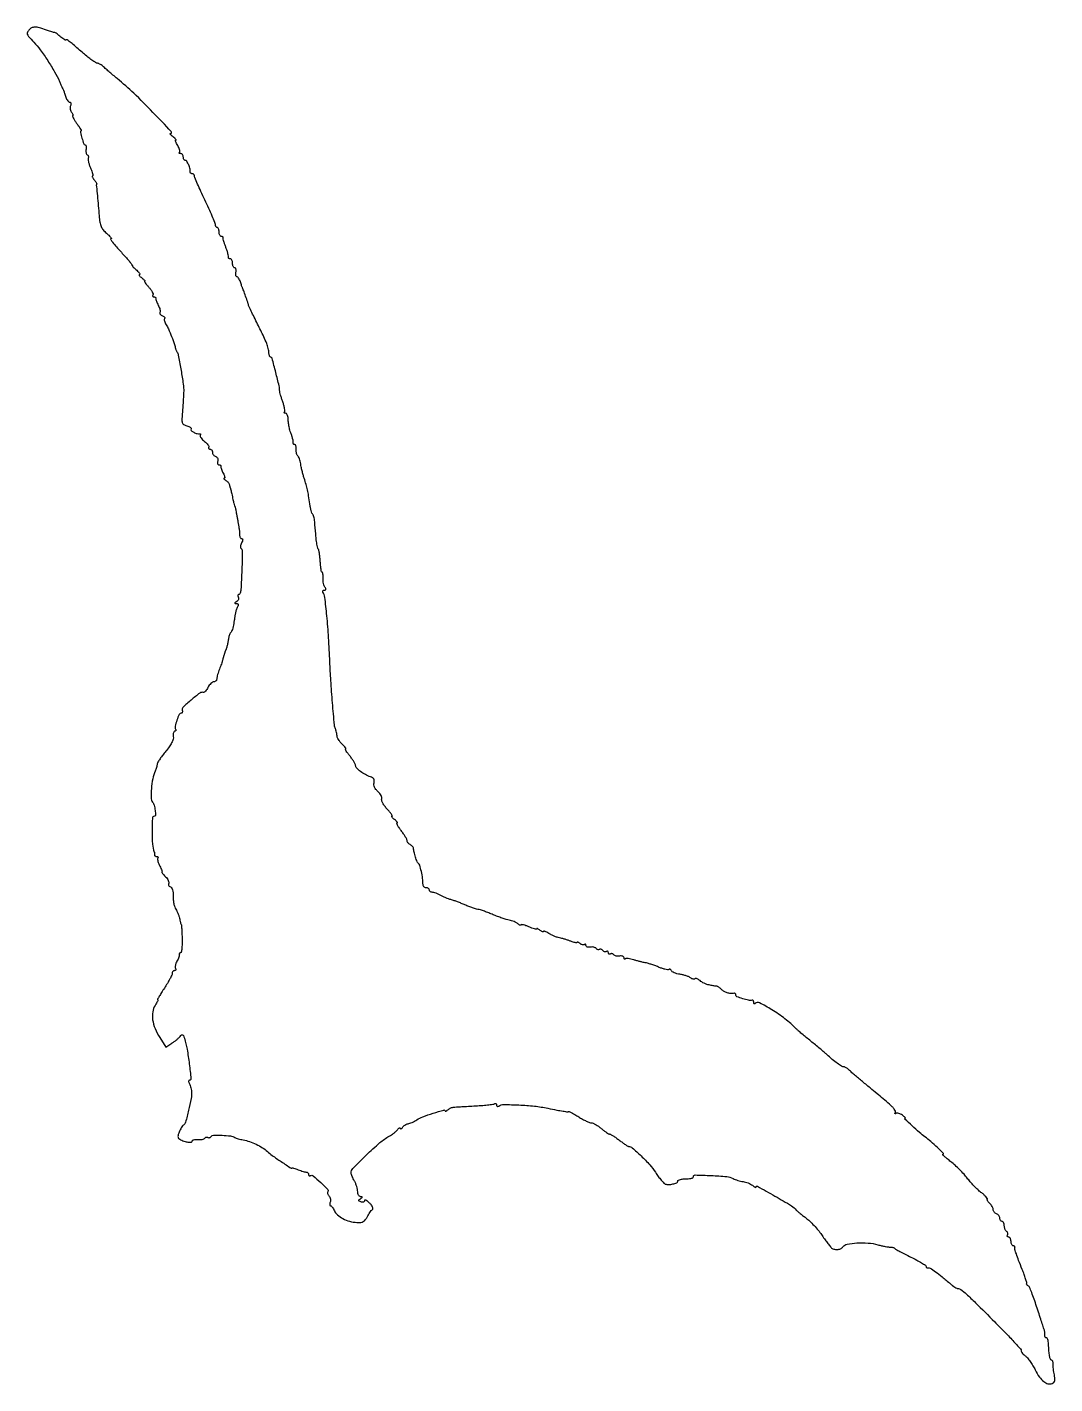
# Model space of a CAD drawing. Extents: x 0 to 460, y 0 to 607.
import ezdxf

# ---------------------------------------------------------------- set-up
doc = ezdxf.new("R2010")
doc.units = 0

msp = doc.modelspace()

# ---------------------------------------------------------------- linework, layer by layer
msp.add_lwpolyline([(1.228946, 605.510564, 0.04479), (0.322986, 604.249599, 0.218925), (0.235422, 603.397828, 0.099955), (0.819223, 602.39652, 0.006064), (3.169891, 599.818131, -0.029006), (6.076951, 596.319893, -0.014169), (9.386977, 591.553901, -0.014173), (12.461084, 586.543863, -0.025605), (14.644304, 582.254502, 0.000038), (15.302282, 580.779871, 0.000053), (15.893276, 579.45601, 0.000033), (16.390663, 578.34235, 0.000652), (16.544127, 578, -0.019613), (16.670035, 577.687937, -0.002343), (16.918032, 576.985937, -0.002791), (17.204358, 576.148144, -0.00229), (17.501153, 575.25, 0.037293), (17.854264, 574.38883, 0.047459), (18.309123, 573.660938, 0.055259), (18.791989, 573.156729, 0.175935), (19.22362, 573, -0.197093), (19.54828, 572.866852, -0.143735), (19.739689, 572.522143, -0.094873), (19.756622, 571.996334, -0.052403), (19.589736, 571.373252, 0.078337), (19.435369, 570.649199, 0.056022), (19.483651, 569.820968, 0.055741), (19.715529, 569.019189, 0.075099), (20.105192, 568.373252, -0.028326), (20.494867, 567.845579, -0.06593), (20.707257, 567.403393, -0.147501), (20.713807, 567.121361, -0.337261), (20.554351, 567, 0.518216), (20.420661, 566.810569, 0.030424), (20.746455, 566.045313, 0.02559), (21.338819, 564.997374, 0.01328), (22.178016, 563.75, -0.007587), (23.049194, 562.486394, -0.012265), (23.747189, 561.382662, -0.006), (24.29154, 560.447976, -0.323453), (24.270148, 560.254808, 0.24294), (24.048485, 559.419239, 0.015625), (24.688341, 556.898449, 0.014478), (25.480095, 554.416343, 0.318416), (26.067582, 554, -0.251072), (26.350343, 553.848461, -0.092707), (26.533047, 553.418677, -0.063676), (26.590685, 552.779247, -0.038261), (26.50405, 552.021028, 0.048474), (26.429055, 551.220263, 0.054109), (26.515373, 550.45003, 0.061476), (26.739494, 549.821474, 0.138861), (27.077779, 549.45193, -0.085053), (27.403795, 549.164099, -0.093516), (27.602422, 548.792907, -0.100409), (27.644022, 548.397033, -0.115035), (27.522951, 548.037136, 0.171718), (27.409237, 547.512519, 0.023675), (27.605612, 546.395383, 0.024895), (27.980276, 545.047532, 0.01872), (28.520059, 543.606234, -0.014142), (29.052655, 542.222821, -0.025568), (29.397438, 541.059331, -0.026231), (29.559288, 540.19215, -0.453446), (29.390975, 540, 0.427942), (29.261921, 539.864781, 0.093368), (29.345051, 539.514227, 0.046925), (29.644991, 538.981534, 0.021535), (30.127555, 538.346305, -0.018042), (30.6353, 537.687532, -0.027294), (31.023407, 537.076656, -0.025745), (31.274354, 536.570076, -0.264346), (31.25, 536.346305, 0.044338), (31.160177, 536.195317, 0.042126), (31.096575, 536.02829, 0.045079), (31.066317, 535.870564, 0.101511), (31.078765, 535.75, -0.052451), (31.184224, 535.230849, -0.000442), (31.573252, 531.135967, -0.001695), (31.972485, 526.733908, -0.001565), (32.353017, 522.210301, 0.021081), (32.702005, 519.386166, 0.059107), (33.257984, 517.475611, 0.071634), (34.173895, 515.962378, 0.043329), (35.640662, 514.461522, -0.012214), (36.686257, 513.516897, -0.025734), (37.439757, 512.724439, -0.039779), (37.843915, 512.169226, -0.585541), (37.75, 512.001221, 0.575254), (37.548664, 511.653717, 0.035869), (38.369147, 510.429999, 0.017111), (40.144665, 508.307276, 0.003097), (43.6, 504.5, -0.006688), (44.902832, 503.043584, -0.009922), (46.00125, 501.730393, -0.005507), (46.885553, 500.604333, -0.165153), (47, 500.267295, 0.169531), (47.104774, 499.967164, 0.014868), (47.632447, 499.342555, 0.018166), (48.328313, 498.621367, 0.013123), (49.15301, 497.867295, -0.020341), (49.918066, 497.147211, -0.048255), (50.408314, 496.539176, -0.115143), (50.553557, 496.144768, -0.440338), (50.40301, 495.968197, 0.389211), (50.249381, 495.816962, 0.165563), (50.335466, 495.514453, 0.057568), (50.756005, 495.035356, 0.021961), (51.44113, 494.468197, -0.014958), (52.142746, 493.903752, -0.034903), (52.623059, 493.431283, -0.078218), (52.819535, 493.123219, -0.540607), (52.738879, 493, 0.559077), (52.639426, 492.838234, 0.032517), (52.999336, 492.228669, 0.024859), (53.640162, 491.382334, 0.012406), (54.529013, 490.374193, -0.02596), (55.421629, 489.304716, -0.036953), (56.088976, 488.262923, -0.040822), (56.478115, 487.377897, -0.225254), (56.422247, 486.874193, 0.09856), (56.297878, 486.540837, 0.175816), (56.35176, 486.256794, 0.169666), (56.577941, 486.066624, 0.090998), (56.940983, 486, -0.071729), (57.329926, 485.943915, -0.110082), (57.626506, 485.779688, -0.137341), (57.78415, 485.535267, -0.144977), (57.787548, 485.25, 0.129852), (57.779965, 484.823486, 0.023241), (58.007246, 484.053304, 0.023723), (58.367476, 483.153668, 0.019467), (58.833792, 482.229333, -0.031982), (59.275779, 481.295876, -0.038464), (59.563974, 480.368776, -0.042202), (59.676237, 479.572974, -0.153531), (59.551988, 479.084118, 0.180545), (59.475911, 478.70162, 0.117937), (59.651241, 478.281898, 0.087178), (60.062226, 477.886245, 0.056578), (60.648872, 477.581246, -0.046665), (61.229742, 477.293693, -0.089552), (61.615325, 476.947544, -0.146119), (61.748959, 476.60344, -0.219853), (61.639621, 476.306287, 0.206557), (61.483972, 475.914336, 0.055995), (61.58005, 475.238652, 0.046883), (61.874658, 474.423526, 0.033978), (62.344868, 473.579826, -0.042407), (63.344013, 471.713861, -0.008713), (64.763257, 468.255462, -0.007884), (66.065227, 464.75648, -0.056323), (66.472665, 463, 0.060713), (66.534781, 462.742476, 0.016354), (66.695127, 462.353125, 0.016312), (66.907785, 461.919539, 0.01623), (67.148592, 461.5, -0.091651), (67.72592, 460.014756, -0.003131), (68.85958, 453.843725, -0.005868), (69.844766, 447.878673, -0.02922), (70.16167, 444.5, -0.019643), (70.156805, 443.336922, -0.003282), (70.045135, 441.106568, -0.003592), (69.877712, 438.484876, -0.003178), (69.666343, 435.756403, 0.006144), (69.359537, 431.465574, 0.077385), (69.513676, 429.854224, 0.194594), (70.151966, 428.986499, 0.076723), (71.543486, 428.39973, -0.033611), (72.444892, 428.107899, -0.060479), (73.12548, 427.73511, -0.094432), (73.49558, 427.346161, -0.289136), (73.498833, 426.998111, 0.353704), (73.585332, 426.317246, 0.064095), (74.686349, 425.50351, 0.057288), (76.133032, 424.902055, 0.125307), (77.32433, 424.866018, -0.113878), (77.593322, 424.863946, -0.249181), (77.743331, 424.731607, -0.171543), (77.748233, 424.48287, -0.058441), (77.593148, 424.150717, 0.232846), (77.547701, 423.67893, 0.060127), (77.912076, 422.981782, 0.048393), (78.572185, 422.195576, 0.032895), (79.458938, 421.43356, -0.029505), (80.350068, 420.678218, -0.044233), (81.02236, 419.912133, -0.053704), (81.410688, 419.241036, -0.24759), (81.381102, 418.80762, 0.109693), (81.274014, 418.500062, 0.182675), (81.339674, 418.237238, 0.160619), (81.573811, 418.060683, 0.082079), (81.940983, 418, -0.130616), (82.344841, 417.892668, -0.100652), (82.688914, 417.590803, -0.088446), (82.920332, 417.139243, -0.074425), (83, 416.606989, 0.095352), (83.110674, 416.031924, 0.066847), (83.435673, 415.455991, 0.064537), (83.916159, 414.966532, 0.074977), (84.483141, 414.644843, -0.098155), (85.017956, 414.307982, -0.103401), (85.372044, 413.798055, -0.101431), (85.496386, 413.180573, -0.090987), (85.376152, 412.537854, 0.063201), (85.232034, 411.949373, 0.109982), (85.284551, 411.451745, 0.151401), (85.520453, 411.124605, 0.162797), (85.893011, 411, -0.068242), (86.300479, 410.944127, -0.1067), (86.612414, 410.779688, -0.136909), (86.780022, 410.535188, -0.152375), (86.787548, 410.25, 0.129349), (86.779558, 409.824348, 0.023446), (87.003997, 409.059375, 0.023872), (87.360656, 408.166421, 0.019642), (87.822732, 407.25, -0.025657), (88.245688, 406.385462, -0.050621), (88.473227, 405.656439, -0.085757), (88.488132, 405.164396, -0.368001), (88.285184, 404.984687, 0.309819), (88.143883, 404.88373, 0.2521), (88.171273, 404.695335, 0.069788), (88.47413, 404.387737, 0.022527), (89, 404.021162, -0.041023), (89.583175, 403.581755, -0.039269), (90.096094, 403.047022, -0.041895), (90.471316, 402.501306, -0.099975), (90.625, 402.036475, 0.014679), (90.687479, 401.621329, 0.017055), (90.771829, 401.231027, 0.016234), (90.864484, 400.908093, 0.090541), (90.94931, 400.75, -0.101381), (91.047299, 400.557565, -0.004611), (91.238198, 399.839063, -0.007542), (91.445201, 398.975946, -0.005317), (91.652877, 398, 0.002357), (92.182941, 395.434502, 0.008229), (92.559915, 393.786791, 0.004564), (92.860349, 392.612646, 0.34006), (93.006822, 392.5, -0.337448), (93.080605, 392.443805, -0.005565), (93.220731, 391.9125, -0.011841), (93.367205, 391.266763, -0.007274), (93.510561, 390.5, 0.001966), (93.687648, 389.493813, 0.000702), (93.948005, 388.059375, 0.000697), (94.238015, 386.486619, 0.000823), (94.516816, 385, -0.008683), (94.768368, 383.531648, -0.007988), (94.976548, 382.014062, -0.008008), (95.118844, 380.655204, -0.026006), (95.151737, 379.75, 0.053701), (95.213251, 379.080481, 0.074256), (95.418187, 378.514063, 0.09482), (95.728216, 378.134164, 0.1761), (96.097333, 378, -0.22632), (96.414498, 377.848688, -0.180405), (96.536427, 377.485074, -0.085572), (96.410987, 376.879209, -0.029136), (96.032479, 376.060688, 0.041561), (95.695231, 375.281172, 0.05895), (95.539742, 374.542554, 0.075353), (95.575644, 373.951806, 0.204299), (95.812536, 373.615859, -0.251586), (96.264497, 372.834269, -0.008987), (96.312378, 369.251601, -0.010455), (96.176935, 363.945517, -0.002584), (95.727861, 355.25, -0.036139), (95.616082, 354.388388, -0.053071), (95.385223, 353.660937, -0.067706), (95.079639, 353.160891, -0.225468), (94.740983, 353, 0.168044), (94.472901, 352.907283, 0.190106), (94.336147, 352.673408, 0.121212), (94.367776, 352.314348, 0.056176), (94.569098, 351.888197, -0.123544), (94.725209, 351.397018, -0.099558), (94.649564, 350.846576, -0.089711), (94.35273, 350.320824, -0.078477), (93.878115, 349.903509, 0.01289), (93.183862, 349.438278, 0.22283), (93.052618, 349.206988, 0.40349), (93.177769, 349.055162, 0.025679), (93.809017, 349.015313, -0.093336), (94.281806, 348.920542, -0.195807), (94.546153, 348.663862, -0.172446), (94.574672, 348.267656, -0.071094), (94.356357, 347.767581, 0.031659), (94.045962, 347.186038, 0.018216), (93.743509, 346.451396, 0.01815), (93.492479, 345.688341, 0.028768), (93.339655, 345.017581, 0.001285), (93.206166, 344.210538, 0.00035), (92.999382, 342.934471, 0.000354), (92.766848, 341.486602, 0.000368), (92.539398, 340.057214, -0.017216), (92.275922, 338.698178, -0.021646), (91.934872, 337.462065, -0.020429), (91.569111, 336.470369, -0.134746), (91.247083, 336.057214, 0.104873), (90.94051, 335.708357, 0.032684), (90.637745, 335.076182, 0.031057), (90.383351, 334.30648, 0.029739), (90.221838, 333.5, -0.012722), (89.951048, 331.859979, -0.012082), (89.593159, 330.207172, -0.008819), (89.217608, 328.766729, -0.101784), (88.951511, 328.25, 0.070301), (88.858502, 328.094147, 0.012763), (88.735756, 327.779688, 0.01352), (88.610496, 327.40118, 0.011893), (88.5, 327, -0.006996), (88.384062, 326.562364, -0.004927), (88.241976, 326.073438, -0.004972), (88.096761, 325.608305, -0.010401), (87.972686, 325.25, 0.015542), (87.85269, 324.891602, 0.007529), (87.720505, 324.426562, 0.007459), (87.59724, 323.937633, 0.010649), (87.503618, 323.5, -0.031377), (87.360381, 322.944115, -0.006162), (87.028637, 321.966814, -0.006514), (86.612528, 320.835997, -0.006001), (86.155933, 319.6849, 0.015861), (85.713454, 318.501852, 0.015158), (85.339555, 317.275234, 0.015289), (85.075722, 316.173208, 0.051147), (85, 315.4349, -0.091622), (84.898772, 314.88712, -0.09589), (84.609013, 314.421502, -0.099481), (84.176808, 314.109918, -0.106985), (83.66898, 314, 0.138977), (83.065967, 313.829089, 0.04892), (82.343436, 313.279666, 0.043965), (81.626057, 312.486119, 0.038959), (81.025581, 311.547799, -0.027073), (80.464483, 310.623377, -0.03863), (79.863411, 309.875329, -0.043511), (79.305914, 309.376693, -0.22625), (78.912169, 309.297799, 0.228008), (77.312579, 308.971726, 0.014528), (73.487518, 305.888024, 0.013316), (69.825735, 302.583323, 0.29421), (69.502687, 301.25, -0.062335), (69.604664, 300.771689, -0.105724), (69.553789, 300.367188, -0.145176), (69.362091, 300.100994, -0.166088), (69.06644, 300, 0.290157), (68.177655, 299.43681, 0.02597), (67.128, 296.877853, 0.028025), (66.353562, 294.197741, 0.197207), (66.570993, 292.885131, -0.080801), (66.710967, 292.546845, -0.159148), (66.686649, 292.260007, -0.183587), (66.504402, 292.069543, -0.111537), (66.19653, 292, 0.247614), (65.863437, 291.824269, 0.081744), (65.621825, 291.306689, 0.058927), (65.501935, 290.54393, 0.036897), (65.534112, 289.639791, -0.099958), (65.419043, 288.363572, -0.045022), (64.793842, 286.794438, -0.036834), (63.714508, 285.005114, -0.022111), (62.19133, 283.045047, 0.013113), (60.796304, 281.315044, 0.015867), (59.58356, 279.618674, 0.014548), (58.658729, 278.143007, 0.096552), (58.371754, 277.327166, -0.023528), (58.237497, 276.63937, -0.011963), (58.007711, 275.788428, -0.011858), (57.728268, 274.920207, -0.017365), (57.438178, 274.171909, 0.050629), (56.346314, 270.684051, 0.028834), (55.709171, 266.307294, 0.025002), (55.557932, 262.211956, 0.163577), (56.229383, 260.297752, -0.097365), (56.953608, 258.863243, -0.034929), (57.41858, 256.610903, -0.030997), (57.570457, 254.498547, -0.417087), (57.076772, 254, 0.399659), (56.159309, 253.127253, 0.011943), (56.008543, 247.343889, 0.020027), (56.227661, 241.560432, 0.073588), (57.04191, 238, -0.053202), (57.108451, 237.755226, -0.024504), (57.144795, 237.426562, -0.02394), (57.149473, 237.0738, -0.030507), (57.118421, 236.75, 0.145617), (57.15651, 236.464438, 0.11953), (57.345872, 236.220313, 0.098132), (57.663103, 236.056168, 0.070581), (58.059017, 236, -0.083929), (58.425327, 235.938075, -0.162667), (58.65777, 235.758626, -0.181316), (58.720955, 235.491313, -0.107145), (58.610195, 235.1783, 0.167523), (58.500688, 234.692274, 0.034119), (58.659705, 233.811223, 0.03247), (58.997127, 232.763959, 0.025498), (59.491875, 231.6783, -0.012204), (59.993544, 230.650737, -0.022329), (60.343768, 229.786751, -0.021355), (60.544131, 229.133862, -0.491053), (60.440697, 229, 0.59477), (60.380136, 228.888526, 0.022303), (60.727669, 228.401786, 0.020012), (61.285884, 227.745306, 0.010176), (62.036475, 226.963525, -0.036305), (62.772, 226.112659, -0.048677), (63.298527, 225.240155, -0.058079), (63.561497, 224.471563, -0.194189), (63.473092, 223.956463, 0.131496), (63.349821, 223.546491, 0.124086), (63.443604, 223.119731, 0.107012), (63.747735, 222.740888, 0.078847), (64.215058, 222.470969, -0.167955), (64.761755, 222.011228, -0.064298), (65.163648, 221.087463, -0.049492), (65.401651, 219.801736, -0.028605), (65.44406, 218.228032, 0.031918), (65.496989, 216.651513, 0.026781), (65.748499, 214.997722, 0.02763), (66.14429, 213.508239, 0.064205), (66.638878, 212.46634, -0.031304), (67.172801, 211.509232, -0.01836), (67.6953, 210.30558, -0.018319), (68.131087, 209.058575, -0.029544), (68.398949, 207.96634, 0.008199), (68.588471, 207.020827, 0.013278), (68.784001, 206.224487, 0.00695), (68.971184, 205.576528, 0.330189), (69.074435, 205.5, -0.395252), (69.167329, 205.412971, -0.001242), (69.277101, 203.664062, -0.005563), (69.37619, 201.646519, -0.003342), (69.451137, 199.25, -0.012049), (69.452293, 196.853729, -0.019956), (69.323948, 194.835938, -0.014917), (69.113199, 193.263842, -0.367212), (68.802392, 193, 0.098553), (68.512679, 192.942336, 0.128537), (68.29811, 192.779687, 0.131389), (68.193541, 192.535917, 0.105383), (68.212452, 192.25, -0.129852), (68.220035, 191.823486, -0.023241), (67.992754, 191.053304, -0.023723), (67.632524, 190.153668, -0.019467), (67.166208, 189.229333, 0.035728), (66.729157, 188.288155, 0.041248), (66.455049, 187.337996, 0.045627), (66.366119, 186.511774, 0.143372), (66.512773, 185.979333, -0.084852), (66.664049, 185.605238, -0.163654), (66.629152, 185.287679, -0.180623), (66.415311, 185.076338, -0.105925), (66.059017, 185, 0.119434), (65.655095, 184.90212, 0.100673), (65.311086, 184.626114, 0.092133), (65.080068, 184.213326, 0.081801), (65, 183.727196, -0.111148), (64.829201, 182.968348, -0.011072), (63.988761, 181.29279, -0.013501), (62.875872, 179.322036, -0.01033), (61.557483, 177.227196, 0.005833), (60.270214, 175.222041, 0.010338), (59.262967, 173.535489, 0.005101), (58.491926, 172.14892, 0.568616), (58.580536, 172, -0.518966), (58.674825, 171.866062, -0.023953), (58.424102, 171.259425, -0.022897), (57.995002, 170.446356, -0.012164), (57.394215, 169.478895, 0.109105), (56.307663, 166.615599, 0.071814), (56.300748, 163.078326, 0.06117), (57.364299, 159.137723, 0.044353), (59.442788, 155.090629), (62.120466, 150.848913), (64.810233, 152.543099, 0.016065), (65.922691, 153.294763, 0.013895), (67.041019, 154.152234, 0.01411), (68.01115, 154.986325, 0.039059), (68.627277, 155.641938, -0.045061), (69.25067, 156.289553, -0.297473), (69.674793, 156.347643, -0.188796), (70.039546, 155.960355, -0.020127), (70.462119, 154.773296, -0.030764), (71.668841, 149.847288, -0.014032), (72.66383, 143.29355, -0.005589), (73.402373, 136.693121, -0.443891), (72.775475, 136, 0.187175), (72.503263, 135.894398, 0.187046), (72.373386, 135.632812, 0.111544), (72.426602, 135.229362, 0.051101), (72.661377, 134.75, -0.054526), (72.975275, 134.097848, -0.020805), (73.271735, 133.132812, -0.020311), (73.509391, 132.048831, -0.023462), (73.644697, 131, -0.065062), (73.492024, 127.858357, -0.014577), (72.384197, 122.600274, -0.009216), (71.00478, 117.313698, -0.188059), (70.029013, 116.017931, 0.097234), (69.615792, 115.634952, 0.022998), (69.095285, 114.846553, 0.022816), (68.570984, 113.868083, 0.020743), (68.119659, 112.814726, 0.025904), (67.665677, 111.404883, 0.115606), (67.640194, 110.542333, 0.168782), (67.999492, 109.936171, 0.073018), (68.807098, 109.434847, 0.026957), (70.794966, 108.695984, 0.050744), (72.471321, 108.355191, 0.080874), (73.607138, 108.425971, 0.35013), (74, 108.918218, -0.262578), (74.184241, 109.244861, -0.075048), (74.741519, 109.476449, -0.054604), (75.557146, 109.587185, -0.033808), (76.524321, 109.546787, 0.03424), (77.530581, 109.505627, 0.04174), (78.467151, 109.610017, 0.046724), (79.212199, 109.830574, 0.160361), (79.593419, 110.151155, -0.096757), (79.867065, 110.446971, -0.097379), (80.231323, 110.617234, -0.098463), (80.629497, 110.635886, -0.101368), (81, 110.5, 0.106489), (81.372588, 110.367616, 0.099404), (81.776553, 110.395509, 0.096027), (82.149631, 110.579684, 0.092056), (82.433392, 110.892226, -0.254006), (83.484551, 111.493705, -0.014898), (87.297167, 111.464913, -0.020182), (91.074776, 111.17079, -0.109311), (93.00441, 110.497274, 0.052685), (93.577878, 110.221458, 0.014408), (94.533813, 109.910795, 0.014401), (95.644545, 109.619356, 0.014547), (96.766496, 109.393434, -0.039995), (99.612732, 108.667999, -0.029829), (102.611539, 107.438308, -0.030157), (105.393206, 105.885703, -0.045755), (107.578545, 104.18676, 0.034286), (109.70251, 102.456062, 0.006702), (113.770924, 99.662079, 0.001986), (118.195357, 96.73541, 0.596453), (118.5, 96.899936, -0.493065), (118.583966, 96.964383, -0.006264), (119.326936, 96.755503, -0.01217), (120.235393, 96.463563, -0.007012), (121.3151, 96.070299, 0.010015), (122.461423, 95.66055, 0.011311), (123.577891, 95.3144, 0.010605), (124.537183, 95.062479, 0.058969), (125.0651, 95, -0.112513), (125.421738, 94.918718, -0.100182), (125.725373, 94.688914, -0.094284), (125.929086, 94.345354, -0.08702), (126, 93.940983, 0.090303), (126.066165, 93.577622, 0.169034), (126.255304, 93.350839, 0.176372), (126.53773, 93.296052, 0.099332), (126.86912, 93.419111, -0.323218), (128.051465, 93.334235, -0.01346), (131.406358, 90.369014, -0.013352), (134.578289, 87.247164, -0.408734), (134.568807, 86.235473, 0.19569), (134.43869, 85.926775, 0.074579), (134.503407, 85.455534, 0.059161), (134.738855, 84.904106, 0.042774), (135.120552, 84.354744, -0.072462), (135.499449, 83.734038, -0.05543), (135.729167, 82.971578, -0.056181), (135.783698, 82.189858, -0.081129), (135.64326, 81.512735, 0.040836), (135.473505, 80.932847, 0.075805), (135.448163, 80.444366, 0.123463), (135.563733, 80.12295, 0.250008), (135.794256, 80, -0.195211), (136.13909, 79.860035, -0.036617), (136.600838, 79.340365, -0.034312), (137.08136, 78.614316, -0.025478), (137.512872, 77.754434, 0.111342), (138.900697, 75.874529, 0.058607), (141.315428, 74.236625, 0.053263), (144.350671, 73.05061, 0.051406), (147.604638, 72.514265, 0.037651), (149.293067, 72.538965, 0.098746), (150.450209, 72.880178, 0.106002), (151.339384, 73.621277, 0.047491), (152.1646, 74.909149, -0.017299), (152.748183, 75.953591, -0.017574), (153.399693, 76.94958, -0.017648), (154.025715, 77.773563, -0.066208), (154.498406, 78.217079, 0.234379), (154.740953, 78.672897, 0.106958), (154.613948, 79.353277, 0.066075), (154.1094, 80.215179, 0.030683), (153.25, 81.189301, 0.024946), (152.384853, 81.973974, 0.061312), (151.660937, 82.432188, 0.153015), (151.204919, 82.495596, 0.366526), (151, 82.253607, -0.147703), (150.875093, 81.839999, -0.159198), (150.545088, 81.579368, -0.117498), (150.035352, 81.51852, -0.062906), (149.416154, 81.670548, -0.027745), (148.631939, 82.02253, -0.234956), (148.410219, 82.325417, -0.265879), (148.531281, 82.657711, -0.034191), (149.166154, 83.123851, 0.015488), (149.799417, 83.553331, 0.214916), (149.933573, 83.787377, 0.401179), (149.812669, 83.941261, 0.032399), (149.25, 83.984687, -0.172306), (148.770134, 84.161764, -0.090216), (148.356778, 84.656439, -0.071832), (148.0707, 85.388107, -0.05344), (147.964565, 86.25, 0.047186), (147.849538, 87.290998, 0.023687), (147.519732, 88.573437, 0.023286), (147.04989, 89.878189, 0.031787), (146.5, 91, -0.015453), (145.950331, 92.034479, -0.016672), (145.480268, 93.075409, -0.0164), (145.137603, 93.991244, -0.073041), (145.035435, 94.554583, -0.203446), (145.847819, 96.662679, -0.008153), (151.78197, 102.59509, -0.014281), (157.860153, 108.149328, -0.055613), (162.056462, 111.024581, 0.025331), (163.081269, 111.639233, 0.019261), (164.140056, 112.410273, 0.01961), (165.078751, 113.212475, 0.042437), (165.718197, 113.913343, -0.030405), (166.190563, 114.456753, -0.090317), (166.592388, 114.740169, -0.251869), (166.851024, 114.724807, -0.24761), (166.983509, 114.5, 0.173118), (167.084031, 114.255398, 0.326411), (167.282546, 114.213703, 0.114769), (167.583033, 114.443335, 0.031389), (167.935345, 114.929626, -0.062955), (168.401519, 115.494503, -0.043311), (169.053743, 116.009666, -0.043473), (169.780997, 116.40232, -0.065706), (170.472202, 116.598799, 0.048742), (171.256354, 116.793302, 0.019089), (172.293282, 117.205921, 0.01868), (173.388832, 117.740878, 0.022113), (174.379686, 118.32921, -0.054682), (177.04473, 119.685592, -0.01375), (181.654653, 121.285397, -0.006383), (186.451208, 122.736448, -0.499127), (187, 122.323655, 0.372926), (187.108172, 122.198794, 0.126123), (187.367187, 122.226859, 0.057987), (187.769738, 122.433723, 0.025552), (188.25, 122.792518, -0.022759), (188.783631, 123.195846, -0.022575), (189.353125, 123.550167, -0.023123), (189.878126, 123.813675, -0.076661), (190.25, 123.914963, 0.000477), (190.555471, 123.949893, 0.000515), (190.853125, 123.984528, 0.000485), (191.1084, 124.014748, 0.002485), (191.25, 124.032365, -0.0175), (191.448154, 124.050996, -0.000059), (193.879909, 124.19374, -0.000325), (196.632162, 124.353177, -0.000204), (199.85182, 124.536276, 0.005595), (203.116774, 124.757289, 0.00794), (206.014133, 125.032368, 0.004885), (208.432233, 125.324694, 0.106272), (209.10182, 125.562928, -0.102223), (209.444169, 125.687832, -0.178343), (209.736159, 125.626549, -0.166668), (209.931892, 125.384823, -0.087811), (210, 125, 0.104013), (210.079294, 124.62295, 0.179479), (210.299649, 124.395582, 0.165208), (210.630496, 124.356217, 0.086349), (211.020082, 124.512412, -0.140011), (213.335474, 125.166597, -0.010461), (219.952333, 125.009249, -0.01556), (227.012584, 124.472958, -0.024699), (233, 123.529318, 0.003094), (236.993112, 122.72188, 0.008941), (239.771609, 122.229335, 0.0054), (241.829841, 121.92507, 0.238212), (242.229832, 122.062855, -0.327747), (242.455116, 122.100605, -0.005306), (243.663238, 121.474682, -0.011516), (245.088945, 120.674087, -0.007101), (246.730128, 119.670363, 0.014086), (248.455484, 118.647997, 0.016708), (250.14158, 117.784419, 0.015656), (251.59815, 117.153742, 0.094607), (252.403403, 117, -0.104622), (253.149441, 116.842169, -0.02459), (254.29538, 116.265625, -0.024277), (255.574262, 115.456947, -0.02178), (256.817631, 114.5, 0.011689), (258.011105, 113.542502, 0.015643), (259.139575, 112.734375, 0.012798), (260.105016, 112.122903, 0.13557), (260.549965, 112, -0.131678), (261.012219, 111.876114, -0.009732), (262.143452, 111.193146, -0.012995), (263.473333, 110.305381, -0.009477), (264.905609, 109.253263, 0.006185), (266.319127, 108.200529, 0.00905), (267.591023, 107.312203, 0.005132), (268.676822, 106.598792, 0.141693), (269, 106.502518, -0.179814), (270.694035, 105.857437, -0.01149), (274.665598, 102.211721, -0.017809), (278.522294, 98.230849, -0.040879), (281.053726, 94.916275, 0.014052), (282.317327, 93.063792, 0.017413), (283.59965, 91.416795, 0.015879), (284.753066, 90.123065, 0.111587), (285.450766, 89.657266, 0.1036), (286.901905, 89.423166, 0.045619), (288.837374, 89.691366, 0.044006), (290.537614, 90.248823, 0.300051), (291, 90.949965, -0.28837), (291.288537, 91.408652, -0.059227), (292.23589, 91.732581, -0.035316), (293.814443, 91.955921, -0.010489), (296.25, 92.075292, 0.046064), (296.919785, 92.156094, 0.06487), (297.485937, 92.357434, 0.083552), (297.868744, 92.641236, 0.193908), (298, 92.96696, -0.42122), (298.765615, 93.714519, -0.005742), (305.986443, 93.459173, -0.010749), (312.903299, 92.985809, -0.100731), (315.747362, 92.135208, 0.032112), (316.66121, 91.719196, 0.016713), (317.846702, 91.313704, 0.016551), (319.096205, 90.977229, 0.02421), (320.216473, 90.771595, -0.036215), (321.315448, 90.542494, -0.026201), (322.499243, 90.136602, -0.026642), (323.588643, 89.629082, -0.050914), (324.389411, 89.09178, 0.018628), (325.007963, 88.616191, 0.039319), (325.52689, 88.305396, 0.070255), (325.876929, 88.189106, 0.468116), (326, 88.291755, -0.57137), (326.640381, 88.669198, -0.002947), (334.455902, 84.28204, -0.005732), (341.871861, 79.948194, -0.094598), (344, 78.047647, 0.054277), (344.36823, 77.661494, 0.00416), (345.475469, 76.743203, 0.005671), (346.820911, 75.671296, 0.004293), (348.320744, 74.524489, -0.028661), (350.009782, 73.097449, -0.01523), (351.939084, 71.153106, -0.015111), (353.796026, 69.039462, -0.022652), (355.273197, 67.077352, 0.004716), (356.557111, 65.238227, 0.005326), (357.825158, 63.49739, 0.004887), (358.932924, 62.040095, 0.028871), (359.563006, 61.318018, 0.126062), (360.736684, 60.606797, 0.085678), (362.294442, 60.414122, 0.087156), (363.801366, 60.753869, 0.13854), (364.829968, 61.570374, -0.190504), (366.754511, 62.803349, -0.032878), (371.131848, 63.364736, -0.035306), (376.095393, 63.321246, -0.0481), (380.5, 62.540341, 0.010188), (382.141405, 62.119088, 0.01083), (383.765625, 61.77428, 0.010481), (385.173803, 61.53753, 0.048137), (386, 61.496677, -0.04054), (386.610885, 61.475749, -0.041347), (387.20625, 61.356346, -0.044778), (387.702659, 61.163768, -0.113735), (388, 60.920324, 0.10178), (388.427967, 60.5527, 0.003648), (390.335938, 59.511516, 0.006586), (392.627473, 58.321227, 0.004553), (395.25, 57.032363, -0.01008), (397.836875, 55.725323, -0.015457), (400.017187, 54.480093, -0.009899), (401.744389, 53.373925, -0.250388), (402, 52.895496, 0.104309), (402.067932, 52.573411, 0.131135), (402.258159, 52.33649, 0.129144), (402.543661, 52.22357, 0.099554), (402.878841, 52.25, -0.214354), (403.808895, 52.114026, -0.013248), (406.178567, 50.513694, -0.015996), (409.18343, 48.217674, -0.007637), (412.90301, 45.086446, 0.016846), (413.888225, 44.287598, 0.020692), (414.861337, 43.612894, 0.01962), (415.710674, 43.12022, 0.122203), (416.195216, 43, -0.164426), (417.579941, 42.531976, -0.020587), (420.052434, 40.478667, -0.011392), (424.100347, 36.654431, -0.001417), (432.685518, 28.117042, -0.003783), (437.397374, 23.332936, -0.006303), (441.283419, 19.224762, -0.001592), (444.576896, 15.631037, -0.400586), (444.56762, 15.234287, 0.323024), (444.518055, 14.928145, 0.047723), (444.870831, 14.365145, 0.03896), (445.48141, 13.68698, 0.023353), (446.301669, 12.977347, -0.052653), (447.317884, 11.988548, -0.01873), (448.556124, 10.381201, -0.018346), (449.793432, 8.501955, -0.0206), (450.83952, 6.60688, 0.033861), (452.702482, 3.433735, 0.075909), (454.602494, 1.394641, 0.111106), (456.516022, 0.475344, 0.149337), (458.423262, 0.608926, 0.11129), (459.122036, 1.074849, 0.129174), (459.507092, 1.772828, 0.084179), (459.589578, 2.811624, 0.026697), (459.36872, 4.35534, -0.010943), (459.135083, 5.687632, -0.009558), (458.947992, 7.090319, -0.009654), (458.827615, 8.36477, -0.027982), (458.810867, 9.25, 0.039551), (458.782685, 9.920151, 0.059988), (458.643674, 10.485938, 0.080315), (458.423173, 10.870124, 0.226107), (458.150655, 11, -0.31785), (457.635964, 11.363959, -0.037208), (457.24567, 12.799805, -0.027871), (456.943096, 15.022452, -0.009695), (456.748613, 18.25, 0.029616), (456.6429, 19.303499, 0.045345), (456.416119, 20.192187, 0.056256), (456.113889, 20.813286, 0.256815), (455.774345, 21, -0.153796), (455.462054, 21.098385, -0.119136), (455.224752, 21.367187, -0.095171), (455.101137, 21.772078, -0.066702), (455.113883, 22.25, 0.049165), (455.150058, 22.836342, 0.02496), (455.08611, 23.573437, 0.024528), (454.94335, 24.334206, 0.033492), (454.736302, 25, -0.011346), (454.383515, 25.979308, -0.000932), (453.52607, 28.55625, -0.001249), (452.516507, 31.635131, -0.000962), (451.42962, 35, 0.007348), (450.31658, 38.301081, 0.010608), (449.228211, 41.182842, 0.006607), (448.240372, 43.548649, 0.146876), (447.765628, 44.111803, -0.034282), (447.418086, 44.374499, -0.047176), (447.148312, 44.657922, -0.056387), (446.986085, 44.920283, -0.205256), (446.979139, 45.111803, 0.15977), (447.006818, 45.645925, 0.008471), (446.526031, 47.305233, 0.012589), (445.859512, 49.288928, 0.0087), (445.010243, 51.5, -0.003988), (443.40107, 55.574362, -0.011651), (442.379438, 58.418359, -0.011362), (441.750052, 60.461357, -0.146822), (441.76223, 61.25, 0.134711), (441.77342, 61.535341, 0.142164), (441.636405, 61.779688, 0.118109), (441.364249, 61.943634, 0.076915), (441, 62, -0.191087), (440.618118, 62.151477, -0.088204), (440.29375, 62.5875, -0.068025), (440.073693, 63.234582, -0.048028), (440, 64, 0.050979), (439.92177, 64.765275, 0.070927), (439.688914, 65.4125, 0.09101), (439.345219, 65.847664, 0.182172), (438.940983, 66, -0.098926), (438.581552, 66.071817, -0.176081), (438.362055, 66.273452, -0.169366), (438.318355, 66.57557, -0.090666), (438.457295, 66.930902, 0.108373), (438.598899, 67.334197, 0.099685), (438.565079, 67.77286, 0.095498), (438.360589, 68.179369, 0.090427), (438.016312, 68.489919, -0.110089), (437.626554, 68.87003, -0.050526), (437.298542, 69.503689, -0.046638), (437.075299, 70.269959, -0.047606), (437, 71.059017, 0.049547), (436.926216, 71.801778, 0.069539), (436.70625, 72.429836, 0.089706), (436.381787, 72.852535, 0.186414), (436, 73, -0.138107), (435.618662, 73.107379, -0.100138), (435.29375, 73.409197, -0.085896), (435.074991, 73.860624, -0.070083), (435, 74.393011, 0.096313), (434.888097, 74.968559, 0.06686), (434.559375, 75.545909, 0.064359), (434.073431, 76.037471, 0.074185), (433.5, 76.361626, -0.074982), (432.926573, 76.686979, -0.064538), (432.440625, 77.182023, -0.066847), (432.111932, 77.764533, -0.095347), (432, 78.34617, 0.08464), (431.892723, 78.975354, 0.043783), (431.562609, 79.704236, 0.041873), (431.080747, 80.413928, 0.049516), (430.51101, 80.990862, -0.036159), (429.969574, 81.51066, -0.050832), (429.574276, 82.05064, -0.062621), (429.367906, 82.531673, -0.210778), (429.413047, 82.863307, 0.307196), (429.395899, 83.241344, 0.025767), (428.737924, 84.033801, 0.027284), (427.778591, 84.967346, 0.017197), (426.565655, 85.953889, -0.025502), (425.116054, 87.173463, -0.013104), (423.422647, 88.837432, -0.012989), (421.765104, 90.645532, -0.019103), (420.413619, 92.32432, 0.023828), (418.982667, 94.067849, 0.01282), (417.065196, 96.083126, 0.012741), (415.001006, 98.041677, 0.019504), (413.106198, 99.620431, -0.009551), (411.482053, 100.91979, -0.019366), (410.265629, 102.014067, -0.023778), (409.514269, 102.817475, -0.630169), (409.606198, 103.023203, 0.658835), (409.746991, 103.37599, 0.006279), (407.098976, 105.958304, 0.012386), (404.156848, 108.620605, 0.019263), (401.480343, 110.750762, -0.021711), (399.041166, 112.71161, -0.008257), (395.808688, 115.645656, -0.002947), (392.574149, 118.716531, -0.675456), (392.688249, 119, 0.51345), (392.77815, 119.125371, 0.098492), (392.611426, 119.414577, 0.039005), (392.146552, 119.868539, 0.016047), (391.452158, 120.411324, 0.038864), (390.646012, 120.909671, 0.04683), (389.820085, 121.241859, 0.053502), (389.093246, 121.375556, 0.158452), (388.60652, 121.256816, -0.045528), (388.290078, 121.099017, -0.327942), (388.135083, 121.140613, -0.275878), (388.111073, 121.315475, -0.037935), (388.287276, 121.655805, 0.254991), (388.316771, 122.199121, 0.042978), (387.770821, 123.128753, 0.037922), (386.871175, 124.212766, 0.025288), (385.691784, 125.315239, 0.000538), (382.83394, 127.72267, 0.000614), (380.095269, 130.018945, 0.000527), (377.024344, 132.581892, 0.000257), (373.101995, 135.845003, -0.002259), (371.324312, 137.335992, -0.002501), (369.619738, 138.793532, -0.002319), (368.176964, 140.051493, -0.012903), (367.423424, 140.75, 0.030559), (366.869363, 141.228375, 0.031063), (366.264038, 141.632812, 0.032676), (365.695731, 141.915498, 0.099388), (365.274819, 142, -0.1414), (364.291674, 142.283705, -0.01605), (362.353728, 143.592446, -0.018101), (360.078978, 145.366172, -0.012867), (357.656611, 147.508815, 0.010219), (356.500182, 148.54267, 0.00292), (354.664755, 150.09875, 0.002938), (352.572436, 151.8309, 0.003115), (350.5, 153.504725, -0.00344), (348.475763, 155.141796, -0.003728), (346.528125, 156.763639, -0.003511), (344.879125, 158.177724, -0.018062), (344, 159, 0.03232), (338.949523, 163.460984, 0.02694), (333.058848, 167.534547, 0.019911), (327.588428, 170.60406, 0.324997), (325.627016, 170.293683, -0.122678), (325.388998, 170.150599, -0.257414), (325.184186, 170.193561, -0.162504), (325.043807, 170.428841, -0.053992), (325, 170.833333, 0.064164), (324.944321, 171.265428, 0.100035), (324.779687, 171.601333, 0.131407), (324.535193, 171.788887, 0.161837), (324.25, 171.809501, -0.114208), (322.688342, 171.776221, -0.024331), (320.04167, 172.465509, -0.01838), (317.480892, 173.371882, -0.307654), (317, 174.079455, 0.08229), (316.943231, 174.422049, 0.106249), (316.779688, 174.694804, 0.119641), (316.535735, 174.854919, 0.12547), (316.25, 174.881579, -0.053418), (314.665204, 174.802485, -0.057132), (313.13658, 175.066473, -0.059226), (311.756033, 175.655802, -0.066001), (310.607143, 176.535714, 0.017223), (309.979884, 177.121187, 0.022446), (309.365179, 177.609821, 0.020893), (308.830087, 177.964204, 0.153629), (308.535714, 178.035714, -0.014918), (308.312276, 178.027503, -0.013996), (308.083929, 178.03232, -0.01412), (307.881732, 178.047985, -0.045873), (307.75, 178.07431, 0.023488), (307.57037, 178.118641, 0.000793), (306.854438, 178.258856, 0.001497), (306.008282, 178.420553, 0.001043), (305.052342, 178.5982, -0.038672), (303.995774, 178.878091, -0.026269), (302.843845, 179.349964, -0.026529), (301.773436, 179.926913, -0.047075), (300.971191, 180.526072, 0.039342), (300.298523, 181.044821, 0.056936), (299.62816, 181.38074, 0.07319), (299.059005, 181.498876, 0.214171), (298.693014, 181.359681, -0.166662), (298.350838, 181.192229, -0.083252), (297.863421, 181.21237, -0.067854), (297.309364, 181.410183, -0.052579), (296.774166, 181.763497, 0.070294), (296.052934, 182.203889, 0.021228), (294.851105, 182.663655, 0.02081), (293.443785, 183.07034, 0.02123), (292.01683, 183.355508, -0.026125), (290.657393, 183.641041, -0.034014), (289.45337, 184.049776, -0.036212), (288.537094, 184.512519, -0.179128), (288.18142, 184.955741, 0.08523), (287.985584, 185.321309, 0.115863), (287.695196, 185.555295, 0.129457), (287.356262, 185.620502, 0.122142), (287.020824, 185.51287, -0.177224), (286.496246, 185.405019, -0.021412), (285.319421, 185.632387, -0.023321), (283.896905, 186.041905, -0.017212), (282.363952, 186.621291, 0.010499), (280.743252, 187.258832, 0.009737), (279.05617, 187.844837, 0.00977), (277.535114, 188.30753, 0.031968), (276.507718, 188.528494, -0.01748), (275.518508, 188.711454, -0.006708), (274.157191, 189.032009, -0.006633), (272.687873, 189.419645, -0.00811), (271.325273, 189.822448, 0.020201), (270.067375, 190.161461, 0.027871), (268.914136, 190.356014, 0.027254), (267.980466, 190.409204, 0.199539), (267.575273, 190.24194, -0.130413), (267.357152, 190.115297, -0.259303), (267.168986, 190.161495, -0.155255), (267.040032, 190.389587, -0.051673), (267, 190.775916, 0.192224), (266.843524, 191.16789, 0.115156), (266.418677, 191.44737, 0.083098), (265.778506, 191.568331, 0.052846), (265.021028, 191.50405, -0.048474), (264.220263, 191.429055, -0.054109), (263.45003, 191.515373, -0.061476), (262.821474, 191.739494, -0.138861), (262.45193, 192.077779, 0.096474), (262.155714, 192.398354, 0.097305), (261.761701, 192.583135, 0.098525), (261.331241, 192.603858, 0.101664), (260.930902, 192.457295, -0.09743), (260.575871, 192.323933, -0.174978), (260.273452, 192.379391, -0.170591), (260.071061, 192.617231, -0.092039), (260, 193, 0.092039), (259.928939, 193.382769, 0.170591), (259.726548, 193.620609, 0.174978), (259.424129, 193.676067, 0.09743), (259.069098, 193.542705, -0.110145), (258.665018, 193.402413, -0.099917), (258.224179, 193.439712, -0.094986), (257.814355, 193.649431, -0.088941), (257.5, 194, 0.082063), (257.191085, 194.354115, 0.092249), (256.796119, 194.572832, 0.100657), (256.377779, 194.623747, 0.11907), (256, 194.5, -0.110012), (255.625968, 194.37003, -0.099901), (255.218002, 194.40432, -0.095025), (254.838828, 194.59811, -0.089051), (254.54807, 194.922221, 0.138861), (254.178526, 195.260506, 0.061476), (253.54997, 195.484627, 0.054109), (252.779737, 195.570945, 0.048474), (251.978972, 195.49595, -0.052846), (251.221494, 195.431669, -0.083098), (250.581323, 195.55263, -0.115156), (250.156476, 195.83211, -0.192224), (250, 196.224084, 0.061304), (249.953343, 196.603196, 0.183196), (249.806715, 196.814207, 0.248027), (249.592572, 196.83892, 0.103885), (249.342009, 196.675343, -0.171918), (248.989854, 196.507446, -0.082297), (248.483088, 196.537806, -0.066538), (247.904134, 196.753708, -0.050768), (247.342009, 197.131121, 0.025009), (246.826409, 197.517189, 0.056457), (246.394215, 197.742147, 0.12176), (246.11548, 197.777113, 0.380193), (246, 197.647196, -0.417504), (245.831683, 197.480757, -0.039493), (245.192187, 197.538574, -0.032449), (244.304919, 197.750056, -0.017835), (243.25, 198.116735, 0.012083), (242.026431, 198.557873, 0.008317), (240.620462, 199.000858, 0.00839), (239.252606, 199.382099, 0.016893), (238.160084, 199.627847, -0.035455), (237.090831, 199.910405, -0.018352), (235.799557, 200.40521, -0.018151), (234.50361, 201.013626, -0.026208), (233.410084, 201.650872, 0.020254), (232.484895, 202.204875, 0.040782), (231.707962, 202.549518, 0.066861), (231.177661, 202.658381, 0.434555), (231, 202.492565, -0.345385), (230.867948, 202.324203, -0.142649), (230.559375, 202.337424, -0.064048), (230.076364, 202.573209, -0.027676), (229.5, 203, 0.021332), (228.923817, 203.438077, 0.046384), (228.440625, 203.711349, 0.091717), (228.122175, 203.78897, 0.430761), (228, 203.673471, -0.461624), (227.82359, 203.523113, -0.022542), (226.971875, 203.699485, -0.023546), (225.842637, 204.044293, -0.013086), (224.5, 204.564447, 0.014575), (223.157332, 205.080022, 0.026402), (222.028125, 205.410477, 0.027807), (221.19044, 205.559712, 0.450025), (221, 205.390975, -0.3767), (220.878046, 205.252074, -0.123856), (220.584839, 205.286449, -0.057189), (220.129688, 205.521911, -0.025269), (219.586686, 205.928057, 0.051219), (218.866412, 206.410713, 0.023826), (217.847675, 206.890793, 0.023309), (216.720499, 207.29731, 0.030043), (215.651301, 207.558342, -0.028341), (214.372188, 207.866016, -0.009075), (212.510252, 208.464231, -0.009022), (210.457319, 209.20678, -0.009964), (208.5, 210, 0.00884), (206.565416, 210.789075, 0.008525), (204.580797, 211.519258, 0.008477), (202.811473, 212.102741, 0.030561), (201.658652, 212.385453, -0.029355), (200.541773, 212.656499, -0.009578), (198.929196, 213.183613, -0.009508), (197.15671, 213.838868, -0.010584), (195.473266, 214.539298, 0.007042), (193.836886, 215.233786, 0.007364), (192.205689, 215.871266, 0.007115), (190.781641, 216.380775, 0.032055), (189.929078, 216.612401, -0.036101), (189.130532, 216.836299, -0.011026), (187.959198, 217.287364, -0.010975), (186.665733, 217.851984, -0.011787), (185.429078, 218.460235, 0.015623), (184.21599, 219.04538, 0.016621), (182.993229, 219.540802, 0.016426), (181.916871, 219.896139, 0.070387), (181.25, 219.993839, -0.07844), (180.772494, 220.071628, -0.090166), (180.367188, 220.29194, -0.100233), (180.096179, 220.618131, -0.123995), (180, 221, 0.14237), (179.889171, 221.38134, 0.099686), (179.577631, 221.70625, 0.084432), (179.111748, 221.925137, 0.067794), (178.562149, 222, -0.121226), (178.014707, 222.134708, -0.101493), (177.550209, 222.514063, -0.092246), (177.240399, 223.081582, -0.080828), (177.136358, 223.75, 0.037831), (176.966764, 226.213499, 0.019233), (176.401869, 229.268859, 0.013001), (175.676094, 232.143775, 0.178857), (175.055401, 233, -0.155641), (174.516292, 233.677102, -0.013957), (173.791874, 235.753336, -0.019308), (173.179908, 237.971602, -0.040095), (172.911044, 239.745502, 0.130725), (172.792738, 240.090612, 0.042883), (172.453776, 240.513275, 0.039313), (171.979712, 240.938001, 0.035457), (171.428967, 241.29969, -0.049495), (170.882355, 241.681007, -0.049109), (170.419759, 242.163224, -0.053515), (170.103054, 242.668865, -0.113645), (170, 243.116412, 0.118716), (169.86008, 243.697415, 0.014805), (169.23076, 244.843216, 0.016767), (168.384085, 246.177624, 0.013169), (167.381311, 247.566722, -0.014051), (166.433452, 248.884636, -0.027631), (165.769746, 249.991475, -0.03609), (165.421595, 250.786497, -0.517882), (165.572441, 251, 0.449625), (165.694291, 251.137338, 0.1351), (165.574168, 251.431283, 0.04793), (165.132394, 251.903306, 0.018788), (164.44113, 252.468197, -0.019601), (163.749683, 253.035113, -0.048735), (163.305408, 253.514453, -0.129136), (163.177956, 253.821707, -0.442816), (163.300686, 253.968197, 0.541438), (163.426103, 254.178088, 0.034928), (162.997682, 254.919939, 0.026326), (162.223273, 255.946737, 0.013194), (161.144815, 257.163509, -0.028294), (160.051373, 258.474881, -0.036443), (159.210775, 259.799129, -0.039643), (158.700837, 260.961258, -0.176979), (158.71261, 261.693456, 0.153469), (158.75367, 262.356515, 0.059025), (158.424393, 263.229651, 0.051227), (157.814125, 264.159284, 0.043297), (156.995124, 265.004229, -0.044797), (156.071011, 265.963346, -0.06634), (155.466712, 266.960598, -0.076664), (155.200793, 267.963125, -0.090755), (155.273927, 268.939495, 0.068553), (155.387938, 269.893974, 0.133051), (155.175393, 270.626074, 0.124215), (154.60834, 271.183158, 0.055778), (153.647283, 271.609951, -0.047656), (151.403482, 272.563181, -0.039089), (149.216959, 273.980468, -0.038597), (147.520735, 275.499659, -0.186226), (147.031425, 276.673275, 0.112746), (146.868189, 277.309054, 0.01916), (146.248744, 278.405688, 0.020073), (145.404586, 279.659296, 0.016684), (144.411106, 280.923275, -0.013936), (143.472123, 282.104504, -0.027921), (142.811078, 283.096212, -0.038502), (142.465497, 283.802321, -0.529853), (142.599668, 284, 0.507289), (142.719468, 284.163664, 0.074723), (142.505856, 284.598943, 0.037191), (141.975246, 285.255457, 0.016674), (141.188561, 286.038955, -0.023698), (140.339674, 286.908485, -0.025455), (139.598148, 287.834712, -0.026118), (139.048056, 288.689209, -0.098981), (138.847686, 289.288955, 0.011913), (138.682577, 290.389313, 0.012801), (138.4685, 291.454336, 0.013434), (138.232459, 292.37556, 0.037689), (138.002367, 293, -0.085081), (137.544639, 294.73019, -0.001415), (136.687873, 304.662817, -0.004158), (135.939296, 314.638746, -0.007055), (135.500157, 323, 0.006449), (134.948, 333.761952, 0.008564), (134.152179, 343.530609, 0.005331), (133.25019, 351.767098, 0.108886), (132.427882, 354.11669, -0.1127), (132.313032, 354.452955, -0.184131), (132.389383, 354.740528, -0.158227), (132.652727, 354.933849, -0.080019), (133.063428, 355, 0.092049), (133.509416, 355.082807, 0.256465), (133.708098, 355.31796, 0.16917), (133.655597, 355.702341, 0.042058), (133.31606, 356.25, -0.078945), (132.965864, 356.920232, -0.030081), (132.690286, 357.940625, -0.02888), (132.519137, 359.105438, -0.031392), (132.490081, 360.25, 0.018695), (132.490077, 361.304518, 0.030576), (132.402195, 362.193638, 0.031689), (132.253688, 362.848472, 0.330111), (132.046466, 363.004938, -0.34759), (131.81918, 363.188018, -0.012311), (131.581626, 364.365736, -0.018038), (131.373754, 365.858724, -0.011052), (131.231411, 367.630506, 0.010955), (131.083816, 369.472142, 0.013421), (130.862199, 371.184298, 0.011914), (130.604949, 372.602922, 0.087814), (130.351686, 373.239976, -0.093227), (129.943365, 374.300082, -0.012633), (129.57066, 376.662478, -0.010313), (129.183504, 380.149115, -0.003052), (128.733733, 385.5, 0.020202), (128.592781, 386.687416, 0.025167), (128.362405, 387.774273, 0.024768), (128.084516, 388.645617, 0.142572), (127.797858, 389.029439, -0.147703), (127.494261, 389.44458, -0.016667), (127.140273, 390.569707, -0.019047), (126.807353, 391.97015, -0.014387), (126.545257, 393.529439, 0.00551), (126.002324, 397.151795, 0.013989), (125.505827, 399.764787, 0.015804), (124.902335, 402.154604, 0.009041), (124.031363, 405, -0.011361), (123.563723, 406.553456, -0.007845), (123.102223, 408.331192, -0.007914), (122.712213, 410.055218, -0.016023), (122.470523, 411.425335, 0.02433), (122.245583, 412.587363, 0.028554), (121.917307, 413.660161, 0.029404), (121.541505, 414.518147, 0.130081), (121.176861, 414.925335, -0.140681), (120.85342, 415.302007, -0.047432), (120.613025, 415.99213, -0.042732), (120.479524, 416.846594, -0.037516), (120.484424, 417.75, 0.035081), (120.493291, 418.611944, 0.055562), (120.367835, 419.339063, 0.075532), (120.13857, 419.835498, 0.251983), (119.832881, 420, -0.091869), (119.524045, 420.057228, -0.11126), (119.279445, 420.220312, -0.117889), (119.137769, 420.464101, -0.112558), (119.118421, 420.75, 0.037629), (119.14628, 421.091571, 0.022329), (119.130551, 421.5, 0.02227), (119.078139, 421.908286, 0.035422), (118.993421, 422.25, -0.006628), (118.882384, 422.608217, -0.003126), (118.748067, 423.073438, -0.003097), (118.613478, 423.562355, -0.004363), (118.5, 424, 0.011893), (118.389504, 424.40118, 0.01352), (118.264244, 424.779688, 0.012763), (118.141498, 425.094147, 0.070301), (118.048489, 425.25, -0.114695), (117.719829, 425.930335, -0.009358), (117.31863, 427.880274, -0.013635), (116.987577, 429.972461, -0.022707), (116.837454, 431.75, 0.044169), (116.727373, 432.611233, 0.062507), (116.4697, 433.339063, 0.080454), (116.113183, 433.832504, 0.198695), (115.708333, 434, -0.057755), (115.34983, 434.041549, -0.173571), (115.146089, 434.173433, -0.253077), (115.11565, 434.365902, -0.112093), (115.257076, 434.590409, 0.221471), (115.415921, 435.026255, 0.021924), (115.267416, 436.159917, 0.024373), (114.950549, 437.558316, 0.016907), (114.463191, 439.104328, -0.005547), (113.933399, 440.660738, -0.007316), (113.487094, 442.09153, -0.00547), (113.145175, 443.295112, -0.068374), (113.08421, 443.763918, 0.059058), (112.800107, 446.318414, 0.006049), (111.347423, 452.233083, 0.002004), (109.676401, 458.59271, 0.33969), (109.146075, 459, -0.212447), (108.861566, 459.1266, -0.070544), (108.600674, 459.514063, -0.055502), (108.39994, 460.079985, -0.038744), (108.29695, 460.75, 0.03854), (107.957991, 462.961143, 0.035384), (107.277969, 465.160309, 0.01926), (105.967524, 468.182449, 0.003339), (103.233786, 473.779615, -0.001028), (101.657411, 476.969686, -0.001661), (100.330435, 479.691831, -0.000241), (99.161738, 482.112628, -0.117333), (99.125152, 482.279615, 0.086009), (99.030747, 482.88903, 0.002015), (98.090058, 485.641523, 0.004859), (97.147888, 488.279286, 0.015805), (96.451845, 490, -0.018412), (96.327561, 490.311914, -0.00219), (96.080785, 491.014062, -0.002613), (95.795347, 491.851855, -0.002141), (95.498847, 492.75, 0.031103), (95.158001, 493.61145, 0.041701), (94.739171, 494.339063, 0.047597), (94.308013, 494.850144, 0.196184), (93.940786, 495, -0.251148), (93.655139, 495.153138, -0.092673), (93.4706, 495.5875, -0.063654), (93.41242, 496.233724, -0.038245), (93.5, 497, 0.043938), (93.578739, 497.766004, 0.071728), (93.495139, 498.4125, 0.103545), (93.271577, 498.843853, 0.225267), (92.942582, 499, -0.200398), (92.58242, 499.150391, -0.08502), (92.276884, 499.5875, -0.065057), (92.069302, 500.234444, -0.04517), (92, 501, 0.048028), (91.926307, 501.765418, 0.068025), (91.70625, 502.4125, 0.088204), (91.381882, 502.848523, 0.191087), (91, 503, -0.076617), (90.634247, 503.056377, -0.115108), (90.357682, 503.220312, -0.138293), (90.213986, 503.464625, -0.135637), (90.217639, 503.75, 0.1241), (90.234349, 504.220611, 0.012824), (89.97164, 505.307813, 0.015332), (89.57979, 506.604814, 0.011683), (89.074573, 508, -0.00996), (88.563914, 509.395181, -0.012981), (88.1556, 510.692187, -0.010616), (87.868179, 511.782288, -0.106666), (87.856933, 512.25, 0.137209), (87.832826, 512.535551, 0.124362), (87.664224, 512.779688, 0.104749), (87.371339, 512.943597, 0.075512), (87, 513, -0.191087), (86.618118, 513.151477, -0.088204), (86.29375, 513.5875, -0.068025), (86.073693, 514.234582, -0.048028), (86, 515, 0.039769), (85.938993, 515.76581, 0.059018), (85.755208, 516.4125, 0.07762), (85.48558, 516.852551, 0.219986), (85.166667, 517, -0.156805), (84.848834, 517.102188, -0.097389), (84.578125, 517.390178, -0.079463), (84.395384, 517.820339, -0.060856), (84.333333, 518.328266, 0.096424), (84.16119, 519.212608, 0.004298), (82.9625, 522.103194, 0.007103), (81.454508, 525.517481, 0.005007), (79.666667, 529.313859, -0.003833), (77.878509, 533.087903, -0.005643), (76.370833, 536.432328, -0.002803), (75.142391, 539.284994, -0.100593), (75, 539.985593, 0.097586), (74.923711, 540.372751, 0.097591), (74.70625, 540.702018, 0.098279), (74.381617, 540.922505, 0.10051), (74, 541, -0.074993), (73.626037, 541.056406, -0.100285), (73.325519, 541.220312, -0.11815), (73.145198, 541.464346, -0.13694), (73.108151, 541.75, 0.100863), (73.030066, 543.098731, 0.035503), (72.399187, 544.941474, 0.030787), (71.570967, 546.60317, 0.267859), (70.883369, 547, -0.166062), (70.54638, 547.115096, -0.095369), (70.25949, 547.440625, -0.076307), (70.065572, 547.926261, -0.056959), (70, 548.5, 0.076226), (69.912123, 549.073075, 0.089419), (69.657292, 549.559375, 0.100747), (69.278257, 549.884466, 0.127718), (68.833333, 550, -0.058766), (68.432605, 550.047262, -0.176393), (68.206239, 550.196864, -0.251713), (68.174479, 550.415227, -0.109598), (68.336841, 550.670174, 0.21708), (68.492126, 551.085404, 0.05215), (68.361724, 551.827871, 0.044165), (68.016002, 552.728992, 0.031367), (67.480455, 553.670174, -0.020292), (66.94499, 554.564555, -0.040868), (66.612112, 555.315614, -0.067089), (66.507412, 555.828099, -0.434139), (66.668077, 556, 0.503208), (66.764769, 556.130309, 0.100859), (66.602261, 556.431283, 0.040211), (66.138309, 556.903563, 0.01659), (65.44113, 557.468197, -0.018204), (64.745908, 558.034968, -0.043857), (64.287644, 558.514453, -0.108478), (64.133721, 558.825907, -0.474067), (64.240213, 558.968197, 0.641546), (64.611615, 559.879395, 0.003814), (56.440094, 568.452723, 0.009974), (47.876287, 576.955383, 0.018127), (40.49841, 583.5, -0.002607), (38.542062, 585.129782, -0.002925), (36.676713, 586.719041, -0.002686), (35.103966, 588.089761, -0.015659), (34.302851, 588.841418, 0.037786), (33.687231, 589.36985, 0.029599), (32.948104, 589.848437, 0.030404), (32.202927, 590.21268, 0.062112), (31.576622, 590.385875, -0.106299), (30.786309, 590.681126, -0.011747), (29.175904, 591.765986, -0.013901), (27.303741, 593.171917, -0.010829), (25.346611, 594.799006, 0.001023), (20.743059, 598.781457, 0.014341), (19.044298, 600.162101, 0.039488), (18.099334, 600.774271, 0.256294), (17.552088, 600.771054, -0.246931), (17.245399, 600.763849, -0.021353), (16.537509, 601.153689, -0.024229), (15.692307, 601.725166, -0.01628), (14.78242, 602.454269, 0.006521), (13.906703, 603.184506, 0.011896), (13.170461, 603.753817, 0.007423), (12.57924, 604.175529, 0.604723), (12.5, 604.13397, -0.486863), (12.40589, 604.06023, -0.008316), (11.679232, 604.252112, -0.014068), (10.777579, 604.533927, -0.008063), (9.705897, 604.921718, 0.016522), (6.316154, 606.083848, 0.057033), (4.036459, 606.506449, 0.096594), (2.426039, 606.306974, 0.136447)], format="xyb", close=True)

doc.saveas('drawing.dxf')
